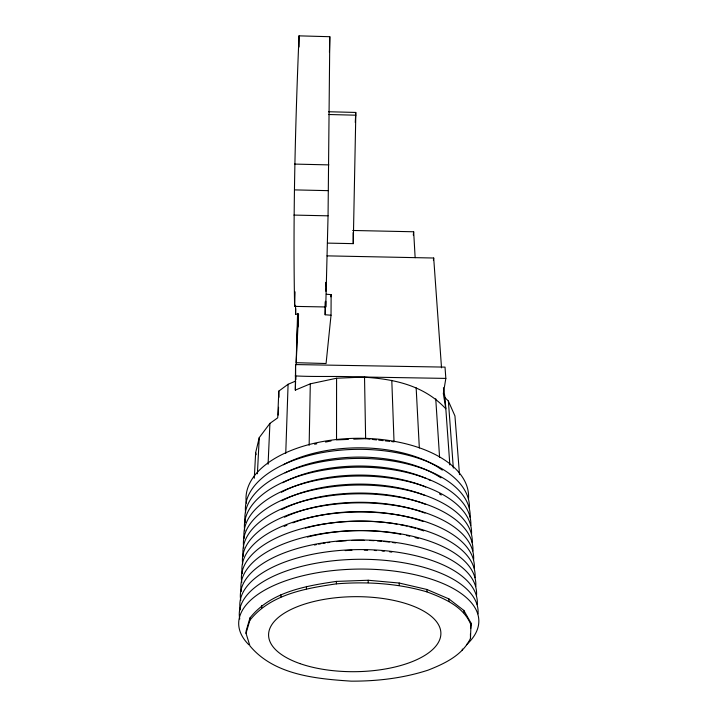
<?xml version="1.0" encoding="UTF-8"?>
<svg xmlns="http://www.w3.org/2000/svg" width="717" height="717" viewBox="0 0 717 717"><rect width="100%" height="100%" fill="white"/><g stroke="black" fill="none" stroke-linecap="round" stroke-linejoin="round"><path stroke-width="1.08" d="M246.021 633.299L249.839 620.322C270.354 594.357 305.514 588.379 336.381 583.853L336.381 581.406L368.188 580.25L399.19 583.029L426.803 589.446L448.851 598.865L463.845 610.427L471.015 623.145L470.486 638.363C462.42 655.311 444.701 663.575 428.139 670.126C403.295 678.21 377.205 681.267 351.142 681.15C315.892 678.793 274.127 675.011 249.946 645.918L246.021 633.299L246.146 630.96L249.964 617.955C270.417 591.964 305.532 585.941 336.381 581.406M336.587 378.235L310.3 383.828L295.332 390.111L295.556 364.568L445.015 367.113L445.84 378.406L364.523 377.034L336.587 378.235L336.524 439.88L348.381 439.396M295.529 305.254L295.592 314.207L298.55 314.261L296.166 362.685L326.074 363.519L331.03 315.229L331.137 294.624L326.307 294.23M328.054 215.826L329.811 36.71L299.016 35.85C295.287 125.995 292.877 216.167 294.615 306.383L325.751 306.966L328.054 215.826L293.916 215.082M331.03 315.229L325.151 314.754L325.267 301.74M325.751 306.966L325.796 301.373M325.877 291.308L325.957 282.355L325.868 285.707M297.851 327.077L297.922 321.512M306.437 588.818L306.491 586.381M309.144 445.32L310.3 383.828M327.445 243.108L353.257 243.646L355.793 115.195L355.757 112.444L328.511 111.744M329.453 52.305L329.811 36.71M325.151 314.754L325.482 301.346M295.332 390.111L295.592 381.094L288.091 384.276L278.796 391.115L277.721 417.823L269.915 423.397L259.258 437.612L255.664 452.588L254.293 478.23M295.762 376.667L295.673 379.893L295.556 364.568M296.103 364.836L297.582 313.392M294.615 306.383L295.063 291.828M295.592 314.207L295.754 308.66M280.885 597.1L280.965 594.689M285.751 453.368L288.091 384.276M278.25 415.053L278.555 407.292M261.615 607.917L261.723 605.524M268.077 464.302L269.915 423.397M355.282 122.499L355.757 112.444M296.748 342.448L298.155 313.607M249.839 620.322L249.964 617.955M257.394 473.794L259.258 437.612M470.433 633.9L470.486 638.363M470.719 628.522L471.015 623.145M330.913 296.838L331.137 294.624M413.297 235.086L413.664 231.77L352.692 230.471M433.4 260.226L433.695 258.021L327.033 255.861M445.84 378.406L443.339 393.508L445.822 408.798C407.839 367.92 344.904 378.71 295.225 375.896M314.62 444.235L316.806 443.796M325.572 442.057L331.048 440.964M353.777 439.171L365.634 438.687L370.008 439.171M336.381 583.853C366.781 581.442 397.55 583.306 426.929 591.866C444.379 598.498 464.123 606.645 471.194 625.484M294.57 164.085L328.87 164.892M294.75 189.897L328.234 190.65M328.494 114.505L355.793 115.195M372.186 439.413L376.559 439.897M378.746 440.139L383.111 440.632M385.298 440.874L389.672 441.358M391.858 441.6L394.036 441.842L391.796 380.333M443.429 387.772L445.024 397.675L448.367 401.054L454.945 415.941L459.498 474.627M255.664 452.588L256.139 454.686M448.367 401.054L453.323 468.076M463.845 610.427L464.016 612.802M445.024 397.675L449.855 464.912M462.304 649.037L462.411 650.552M433.695 258.021L441.52 367.839M435.739 398.733L439.584 457.383M448.851 598.865L449.012 601.267M413.664 231.77L415.143 257.708M416.156 387.798L419.328 447.937M426.803 589.446L426.929 591.866M399.19 583.029L399.279 585.466M278.796 391.115L278.949 397.299M364.523 377.034L365.634 438.687M368.188 580.25L368.233 582.697M353.131 232.595L353.257 243.646M299.016 35.85L299.043 47.008M248.853 644.771A120.071 53.192 -0.7 0 1 361.493 569.065A120.071 53.192 -0.7 0 1 466.498 644.7M283.349 464.741A104.449 55.137 -0.7 0 1 442.308 470.128M246.352 503.128A111.305 59.17 -0.7 0 1 355.193 438.32A111.305 59.17 -0.7 0 1 468.506 498.907M245.599 512.646A112.049 58.722 -0.7 0 1 355.309 449.371A112.049 58.722 -0.7 0 1 469.438 508.398M285.088 472.844A105.04 54.788 -0.7 0 1 440.919 477.854M245.241 522.442A112.659 58.346 -0.7 0 1 354.359 458.468A112.659 58.346 -0.7 0 1 470.155 517.1M282.713 482.774A105.605 54.438 -0.7 0 1 426.257 478.49M428.354 479.422A105.605 54.438 -0.7 0 1 430.406 480.39M244.757 530.84A113.25 57.978 -0.7 0 1 354.449 467.224A113.25 57.978 -0.7 0 1 470.845 525.498M281.378 492.274A106.17 54.071 -0.7 0 1 425.683 487.004M439.512 493.941A106.17 54.071 -0.7 0 1 441.242 495.026M282.086 500.663A106.743 53.703 -0.7 0 1 425.091 495.501M244.121 538.252A113.842 57.593 -0.7 0 1 355.605 476.061A113.842 57.593 -0.7 0 1 471.544 533.977M281.772 509.527A107.308 53.336 -0.7 0 1 425.584 504.374M243.771 547.94A114.451 57.199 -0.7 0 1 354.637 485.086A114.451 57.199 -0.7 0 1 472.252 542.59M284.47 517.199A107.882 52.95 -0.7 0 1 424.975 513.094M243.296 556.32A115.034 56.813 -0.7 0 1 354.736 493.861A115.034 56.813 -0.7 0 1 472.933 550.979M284.165 526.448A108.473 52.547 -0.7 0 1 286.943 525.211M292.823 522.845A108.473 52.547 -0.7 0 1 423.218 521.519M242.642 563.903A115.643 56.401 -0.7 0 1 355.91 502.868A115.643 56.401 -0.7 0 1 473.641 559.601M305.37 528.124A109.065 52.135 -0.7 0 1 397.039 524.118M400.436 524.727A109.065 52.135 -0.7 0 1 407.122 526.135M409.299 526.654A109.065 52.135 -0.7 0 1 415.69 528.348M417.751 528.949A109.065 52.135 -0.7 0 1 423.711 530.885M242.292 573.672A116.253 55.98 -0.7 0 1 354.924 512.028A116.253 55.98 -0.7 0 1 474.358 568.321M241.79 582.482A116.871 55.55 -0.7 0 1 355.614 521.259A116.871 55.55 -0.7 0 1 475.048 577.696M307.414 537.051A109.665 51.714 -0.7 0 1 400.803 534.255M406.414 535.402A109.665 51.714 -0.7 0 1 409.721 536.164M415.098 537.544A109.665 51.714 -0.7 0 1 418.226 538.44M241.279 591.391A117.498 55.101 -0.7 0 1 355.722 530.607A117.498 55.101 -0.7 0 1 475.774 586.596M314.449 545.001A110.275 51.274 -0.7 0 1 316.573 544.562M318.724 544.14A110.275 51.274 -0.7 0 1 320.893 543.746M323.08 543.369A110.275 51.274 -0.7 0 1 325.276 543.011M327.49 542.679A110.275 51.274 -0.7 0 1 329.721 542.366M336.425 541.559A110.275 51.274 -0.7 0 1 346.293 540.743M351.877 540.466A110.275 51.274 -0.7 0 1 364.155 540.322M369.667 540.466A110.275 51.274 -0.7 0 1 374.077 540.672M377.384 540.887A110.275 51.274 -0.7 0 1 381.776 541.236M383.953 541.443A110.275 51.274 -0.7 0 1 389.349 542.061M392.54 542.482A110.275 51.274 -0.7 0 1 395.676 542.948M240.76 600.389A118.135 54.644 -0.7 0 1 355.82 540.071A118.135 54.644 -0.7 0 1 476.518 595.594M345.227 550.602A110.884 50.826 -0.7 0 1 351.957 550.253M364.317 550.109A110.884 50.826 -0.7 0 1 367.642 550.181M374.292 550.45A110.884 50.826 -0.7 0 1 376.506 550.584M382.036 551.014A110.884 50.826 -0.7 0 1 384.231 551.221M389.663 551.83A110.884 50.826 -0.7 0 1 391.805 552.108M240.294 609.8A118.771 54.178 -0.7 0 1 355.587 549.643A118.771 54.178 -0.7 0 1 477.262 604.682M239.765 618.986A119.416 53.694 -0.7 0 1 355.686 559.332A119.416 53.694 -0.7 0 1 478.015 613.877M299.993 663.61A86.157 37.508 -0.6 0 0 439.736 639.573A86.157 37.508 -0.6 0 0 324.559 599.304A86.157 37.508 -0.6 0 0 299.993 663.61"/></g></svg>
